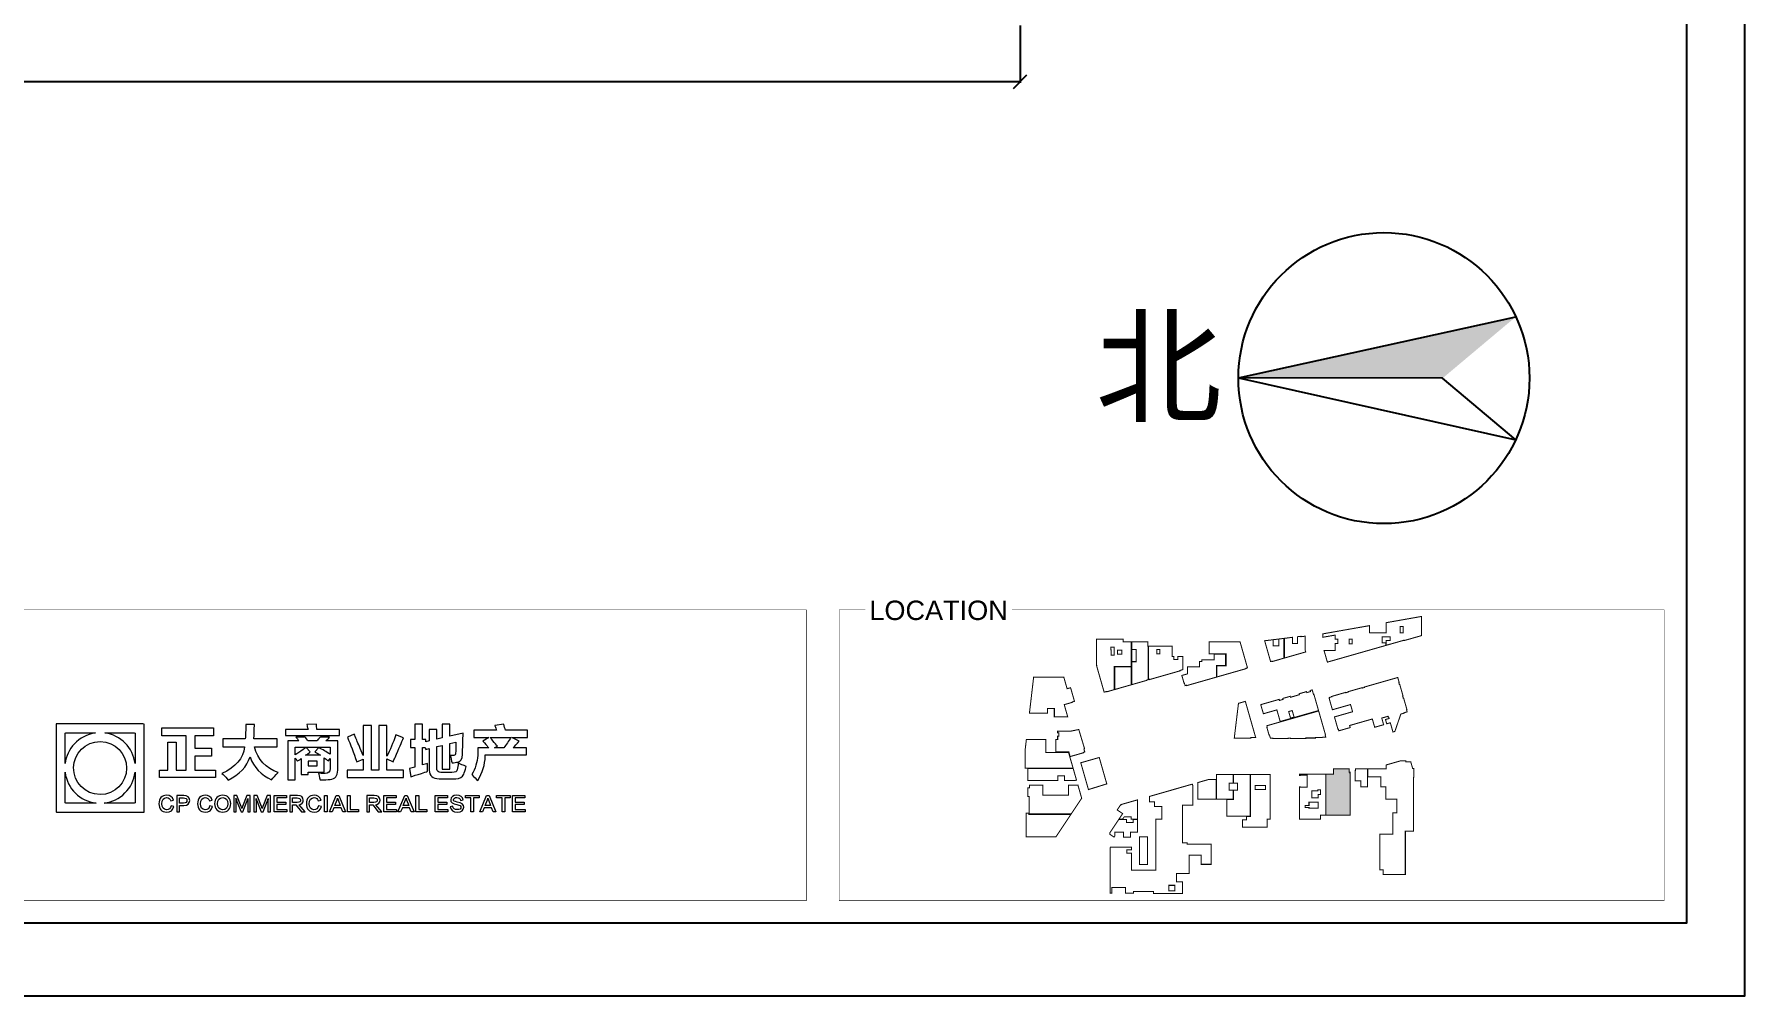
# Model space of a CAD drawing. Header units: inches. Extents: x -17552 to 18736, y -11730 to 13931.
# Drawn here: x 3490 to 18736, y -11730 to -3160 of the extents above; entities that cross this region are included whole.
import ezdxf

# ---------------------------------------------------------------- set-up
doc = ezdxf.new("R2010")
doc.units = ezdxf.units.IN
doc.header["$MEASUREMENT"] = 0
doc.layers.add('DIM', color=3, linetype='Continuous')
doc.layers.add('图层 1', color=7, linetype='Continuous')
doc.styles.add('3F_2017.02$0$H1', font='swisscl.ttf')
doc.styles.get("Standard").update_dxf_attribs({"font": 'arial.ttf'})
doc.dimstyles.new('DIM-200MM', dxfattribs={"dimtxt": 200, "dimasz": 120, "dimexe": 10, "dimexo": 10, "dimgap": 0.7, "dimtad": 1, "dimdec": 0, "dimrnd": 5, "dimzin": 1, "dimdsep": 46, "dimtxsty": 'Standard', "dimblk": 'OBLIQUE', "dimcen": 0.5, "dimdle": 1, "dimclrd": 256, "dimclre": 256, "dimclrt": 7, "dimaunit": 1, "dimadec": 0, "dimazin": 0, "dimtfac": 1, "dimtdec": 0, "dimtix": 1, "dimtmove": 2, "dimatfit": 3, "dimfxl": 0, "dimtolj": 1, "dimtzin": 1, "dimarcsym": 0})

# ---------------------------------------------------------------- blocks, each defined once
blk = doc.blocks.new('3F_2017.02$0$A$C11E260BE')
blk.add_hatch(color=256).paths.add_polyline_path([(5592, 3026), (8455, 1855), (2523, 8881)])
for p, q in [((5592, 3026), (2523, 8881)), ((2523, 8881), (8455, 1855)), ((2523, 8881), (4926, 5))]:
    blk.add_line(p, q)
at = {"ltscale": 0.1}
blk.add_line((4926, 5), (5592, 3026), dxfattribs=at)
blk.add_circle((4709, 4709), 4709)
at = {"style": '3F_2017.02$0$H1'}
blk.add_text('北', height=3000, rotation=297.7471, dxfattribs=at).set_placement((-633, 12448))
blk = doc.blocks.new('_Oblique')
at = {"color": 0, "linetype": 'ByBlock', "lineweight": -2}
blk.add_line((-0.5, -0.5), (0.5, 0.5), dxfattribs=at)
blk = doc.blocks.new('*D195')
at = {"layer": 'DEFPOINTS', "color": 0, "transparency": 16777216}
for p in [(-11222, 2900, 0), (12278, -1270, 0), (-11222, -3583)]:
    blk.add_point(p, dxfattribs=at)
at = {"layer": 'DIM', "lineweight": -2, "transparency": 16777216}
for p, q in [((-11222, -3083), (-11222, -3593)), ((12278, -3083), (12278, -3593)), ((12279, -3583), (-11223, -3583))]:
    blk.add_line(p, q, dxfattribs=at)
at = {"layer": 'DIM', "lineweight": -2, "transparency": 16777216, "xscale": 120, "yscale": 120, "zscale": 120, "rotation": 180}
blk.add_blockref('_Oblique', (-11222, -3583), dxfattribs=at)
at = {"layer": 'DIM', "lineweight": -2, "transparency": 16777216, "xscale": 120, "yscale": 120, "zscale": 120}
blk.add_blockref('_Oblique', (12278, -3583), dxfattribs=at)
at = {"layer": 'DIM', "color": 7, "transparency": 16777216, "insert": (528, -3480), "char_height": 200, "attachment_point": 5}
blk.add_mtext('\\A1;23500', dxfattribs=at)
blk = doc.blocks.new('block 47')
at = {"layer": '图层 1', "lineweight": 0}
for points in [[(122.06, -57.89), (122.06, -56.7), (123.44, -56.7), (123.44, -52.04), (124.83, -52.04), (124.83, -56.7), (126.49, -56.7), (126.49, -51.01), (122.45, -51.01), (122.45, -49.7), (130.99, -49.7), (130.99, -51.01), (127.87, -51.01), (127.87, -53.06), (130.64, -53.06), (130.64, -54.37), (127.87, -54.37), (127.87, -56.7), (131.31, -56.7), (131.31, -57.89), (122.06, -57.89)], [(146.62, -55.95), (148.08, -55.95), (148.08, -55.2), (146.62, -55.2), (146.62, -55.95)]]:
    blk.add_lwpolyline(points, dxfattribs=at)
for points, knots in [([(132.5, -52.83), (132.5, -52.83), (132.5, -51.52), (132.5, -51.52), (132.5, -51.52), (136.22, -51.52), (136.22, -51.52), (136.27, -50.84), (136.3, -50.05), (136.3, -49.15), (136.3, -49.15), (137.72, -49.15), (137.72, -49.15), (137.72, -49.44), (137.71, -49.84), (137.68, -50.34), (137.68, -50.89), (137.67, -51.29), (137.64, -51.52), (137.64, -51.52), (141.51, -51.52), (141.51, -51.52), (141.51, -51.52), (141.51, -52.83), (141.51, -52.83), (141.51, -52.83), (137.72, -52.83), (137.72, -52.83), (138.27, -54.94), (139.59, -56.35), (141.67, -57.06), (141.2, -57.5), (140.83, -57.91), (140.57, -58.28), (138.83, -57.47), (137.64, -56.2), (137.01, -54.49), (136.48, -56.1), (135.28, -57.37), (133.41, -58.32), (133.38, -58.3), (133.33, -58.23), (133.25, -58.12), (132.91, -57.73), (132.61, -57.43), (132.34, -57.22), (134.64, -56.19), (135.89, -54.72), (136.1, -52.83), (136.1, -52.83), (132.5, -52.83), (132.5, -52.83)], [0, 0, 0, 0, 1, 1, 1, 2, 2, 2, 3, 3, 3, 4, 4, 4, 5, 5, 5, 6, 6, 6, 7, 7, 7, 8, 8, 8, 9, 9, 9, 10, 10, 10, 11, 11, 11, 12, 12, 12, 13, 13, 13, 14, 14, 14, 15, 15, 15, 16, 16, 16, 17, 17, 17, 17]), ([(142.86, -50.97), (142.86, -50.97), (142.86, -49.94), (142.86, -49.94), (142.86, -49.94), (146.58, -49.94), (146.58, -49.94), (146.58, -49.91), (146.57, -49.86), (146.54, -49.78), (146.49, -49.62), (146.43, -49.41), (146.38, -49.15), (146.38, -49.15), (147.96, -49.11), (147.96, -49.11), (147.96, -49.37), (147.99, -49.65), (148.04, -49.94), (148.04, -49.94), (151.8, -49.94), (151.8, -49.94), (151.8, -49.94), (151.8, -50.97), (151.8, -50.97), (151.8, -50.97), (142.86, -50.97), (142.86, -50.97)], [0, 0, 0, 0, 1, 1, 1, 2, 2, 2, 3, 3, 3, 4, 4, 4, 5, 5, 5, 6, 6, 6, 7, 7, 7, 8, 8, 8, 9, 9, 9, 9]), ([(155.68, -54.25), (155.68, -54.25), (155.68, -49.31), (155.68, -49.31), (155.68, -49.31), (157.06, -49.31), (157.06, -49.31), (157.06, -49.31), (157.06, -56.7), (157.06, -56.7), (157.06, -56.7), (158.25, -56.7), (158.25, -56.7), (158.25, -56.7), (158.25, -49.31), (158.25, -49.31), (158.25, -49.31), (159.59, -49.31), (159.59, -49.31), (159.59, -49.31), (159.59, -54.37), (159.59, -54.37), (160.12, -53.37), (160.62, -52.19), (161.09, -50.85), (161.09, -50.85), (162.32, -51.36), (162.32, -51.36), (162.06, -52.02), (161.59, -53.09), (160.94, -54.57), (160.8, -54.88), (160.7, -55.12), (160.62, -55.28), (160.62, -55.28), (159.59, -54.8), (159.59, -54.8), (159.59, -54.8), (159.59, -56.7), (159.59, -56.7), (159.59, -56.7), (162.32, -56.7), (162.32, -56.7), (162.32, -56.7), (162.32, -57.89), (162.32, -57.89), (162.32, -57.89), (153.03, -57.89), (153.03, -57.89), (153.03, -57.89), (153.03, -56.7), (153.03, -56.7), (153.03, -56.7), (155.68, -56.7), (155.68, -56.7), (155.68, -56.7), (155.68, -54.84), (155.68, -54.84), (155.68, -54.84), (154.61, -55.28), (154.61, -55.28), (154.11, -53.8), (153.59, -52.46), (153.07, -51.25), (153.07, -51.25), (154.21, -50.73), (154.21, -50.73), (154.29, -50.94), (154.43, -51.27), (154.61, -51.72), (154.87, -52.3), (155.23, -53.14), (155.68, -54.25)], [0, 0, 0, 0, 1, 1, 1, 2, 2, 2, 3, 3, 3, 4, 4, 4, 5, 5, 5, 6, 6, 6, 7, 7, 7, 8, 8, 8, 9, 9, 9, 10, 10, 10, 11, 11, 11, 12, 12, 12, 13, 13, 13, 14, 14, 14, 15, 15, 15, 16, 16, 16, 17, 17, 17, 18, 18, 18, 19, 19, 19, 20, 20, 20, 21, 21, 21, 22, 22, 22, 23, 23, 23, 24, 24, 24, 24]), ([(168.73, -51.36), (168.73, -51.36), (168.73, -49.11), (168.73, -49.11), (168.73, -49.11), (169.99, -49.11), (169.99, -49.11), (169.99, -49.11), (169.99, -51.05), (169.99, -51.05), (169.99, -51.05), (172.17, -50.57), (172.17, -50.57), (172.17, -51.07), (172.15, -51.72), (172.13, -52.51), (172.1, -53.01), (172.09, -53.54), (172.09, -54.09), (172.06, -54.8), (171.81, -55.23), (171.34, -55.36), (171.02, -55.38), (170.69, -55.42), (170.35, -55.48), (170.27, -55.05), (170.16, -54.65), (170.03, -54.25), (170.27, -54.25), (170.47, -54.25), (170.63, -54.25), (170.84, -54.22), (170.94, -54.09), (170.94, -53.85), (170.97, -53.46), (170.98, -52.85), (170.98, -52.04), (170.98, -52.04), (169.99, -52.27), (169.99, -52.27), (169.99, -52.27), (169.99, -56.5), (169.99, -56.5), (169.99, -56.5), (168.73, -56.5), (168.73, -56.5), (168.73, -56.5), (168.73, -52.59), (168.73, -52.59), (168.73, -52.59), (167.86, -52.79), (167.86, -52.79), (167.86, -52.79), (167.86, -56.54), (167.86, -56.54), (167.88, -56.86), (168.1, -57.03), (168.49, -57.06), (168.49, -57.06), (170.31, -57.06), (170.31, -57.06), (170.86, -57.06), (171.17, -56.91), (171.22, -56.62), (171.3, -56.28), (171.35, -55.91), (171.38, -55.52), (171.59, -55.62), (171.86, -55.74), (172.21, -55.87), (172.42, -55.95), (172.58, -56.02), (172.68, -56.07), (172.52, -56.7), (172.39, -57.12), (172.29, -57.33), (172.05, -57.83), (171.61, -58.08), (170.98, -58.08), (170.98, -58.08), (168.21, -58.08), (168.21, -58.08), (167.16, -58.08), (166.62, -57.62), (166.59, -56.7), (166.59, -56.7), (166.59, -53.1), (166.59, -53.1), (166.59, -53.1), (166, -53.26), (166, -53.26), (166, -53.26), (165.92, -52.95), (165.92, -52.95), (165.92, -52.95), (165.49, -52.95), (165.49, -52.95), (165.49, -52.95), (165.49, -55.79), (165.49, -55.79), (165.78, -55.71), (166.05, -55.63), (166.32, -55.55), (166.29, -55.82), (166.29, -56.25), (166.32, -56.86), (166.08, -56.94), (165.74, -57.06), (165.29, -57.22), (164.52, -57.43), (163.94, -57.61), (163.55, -57.77), (163.55, -57.77), (163.31, -56.42), (163.31, -56.42), (163.63, -56.35), (163.93, -56.27), (164.22, -56.19), (164.22, -56.19), (164.22, -52.95), (164.22, -52.95), (164.22, -52.95), (163.51, -52.95), (163.51, -52.95), (163.51, -52.95), (163.51, -51.64), (163.51, -51.64), (163.51, -51.64), (164.22, -51.64), (164.22, -51.64), (164.22, -51.64), (164.22, -49.11), (164.22, -49.11), (164.22, -49.11), (165.49, -49.11), (165.49, -49.11), (165.49, -49.11), (165.49, -51.64), (165.49, -51.64), (165.49, -51.64), (166.04, -51.64), (166.04, -51.64), (166.04, -51.64), (166.04, -52), (166.04, -52), (166.04, -52), (166.59, -51.84), (166.59, -51.84), (166.59, -51.84), (166.59, -49.94), (166.59, -49.94), (166.59, -49.94), (167.86, -49.94), (167.86, -49.94), (167.86, -49.94), (167.86, -51.56), (167.86, -51.56), (167.86, -51.56), (168.73, -51.36), (168.73, -51.36)], [0, 0, 0, 0, 1, 1, 1, 2, 2, 2, 3, 3, 3, 4, 4, 4, 5, 5, 5, 6, 6, 6, 7, 7, 7, 8, 8, 8, 9, 9, 9, 10, 10, 10, 11, 11, 11, 12, 12, 12, 13, 13, 13, 14, 14, 14, 15, 15, 15, 16, 16, 16, 17, 17, 17, 18, 18, 18, 19, 19, 19, 20, 20, 20, 21, 21, 21, 22, 22, 22, 23, 23, 23, 24, 24, 24, 25, 25, 25, 26, 26, 26, 27, 27, 27, 28, 28, 28, 29, 29, 29, 30, 30, 30, 31, 31, 31, 32, 32, 32, 33, 33, 33, 34, 34, 34, 35, 35, 35, 36, 36, 36, 37, 37, 37, 38, 38, 38, 39, 39, 39, 40, 40, 40, 41, 41, 41, 42, 42, 42, 43, 43, 43, 44, 44, 44, 45, 45, 45, 46, 46, 46, 47, 47, 47, 48, 48, 48, 49, 49, 49, 50, 50, 50, 51, 51, 51, 52, 52, 52, 53, 53, 53, 53]), ([(174.58, -54.25), (174.58, -54.25), (174.58, -52.99), (174.58, -52.99), (174.58, -52.99), (176.4, -52.99), (176.4, -52.99), (176.38, -52.96), (176.34, -52.92), (176.28, -52.87), (176.1, -52.63), (175.82, -52.3), (175.45, -51.88), (175.45, -51.88), (176.44, -51.29), (176.44, -51.29), (176.44, -51.29), (173.95, -51.29), (173.95, -51.29), (173.95, -51.29), (173.95, -50.1), (173.95, -50.1), (173.95, -50.1), (177.71, -50.1), (177.71, -50.1), (177.68, -50.02), (177.64, -49.9), (177.59, -49.74), (177.51, -49.53), (177.44, -49.39), (177.39, -49.31), (177.39, -49.31), (178.89, -49.07), (178.89, -49.07), (178.97, -49.47), (179.06, -49.81), (179.17, -50.1), (179.17, -50.1), (182.81, -50.1), (182.81, -50.1), (182.81, -50.1), (182.81, -51.29), (182.81, -51.29), (182.81, -51.29), (180.2, -51.29), (180.2, -51.29), (180.2, -51.29), (181.42, -51.88), (181.42, -51.88), (181.03, -52.35), (180.7, -52.72), (180.43, -52.99), (180.43, -52.99), (182.65, -52.99), (182.65, -52.99), (182.65, -52.99), (182.65, -54.17), (182.65, -54.17), (182.65, -54.17), (175.81, -54.17), (175.81, -54.17), (175.81, -54.17), (175.81, -54.41), (175.81, -54.41), (175.81, -55.75), (175.4, -57.08), (174.58, -58.4), (174.35, -58.14), (174.02, -57.81), (173.6, -57.41), (174.2, -56.41), (174.53, -55.36), (174.58, -54.25)], [0, 0, 0, 0, 1, 1, 1, 2, 2, 2, 3, 3, 3, 4, 4, 4, 5, 5, 5, 6, 6, 6, 7, 7, 7, 8, 8, 8, 9, 9, 9, 10, 10, 10, 11, 11, 11, 12, 12, 12, 13, 13, 13, 14, 14, 14, 15, 15, 15, 16, 16, 16, 17, 17, 17, 18, 18, 18, 19, 19, 19, 20, 20, 20, 21, 21, 21, 22, 22, 22, 23, 23, 23, 24, 24, 24, 24]), ([(143.22, -58.28), (143.22, -58.28), (143.22, -51.84), (143.22, -51.84), (143.22, -51.84), (145.08, -51.84), (145.08, -51.84), (145.02, -51.76), (144.95, -51.65), (144.84, -51.52), (144.71, -51.36), (144.62, -51.26), (144.56, -51.21), (144.56, -51.21), (146.11, -51.21), (146.11, -51.21), (146.16, -51.26), (146.24, -51.36), (146.34, -51.52), (146.45, -51.65), (146.53, -51.76), (146.58, -51.84), (146.58, -51.84), (148.08, -51.84), (148.08, -51.84), (148.13, -51.79), (148.2, -51.69), (148.28, -51.56), (148.38, -51.46), (148.5, -51.34), (148.64, -51.21), (148.64, -51.21), (150.14, -51.21), (150.14, -51.21), (149.95, -51.44), (149.76, -51.65), (149.54, -51.84), (149.54, -51.84), (151.48, -51.84), (151.48, -51.84), (151.48, -51.84), (151.48, -56.7), (151.48, -56.7), (151.48, -57.62), (151.06, -58.12), (150.22, -58.2), (149.87, -58.26), (149.32, -58.28), (148.56, -58.28), (148.48, -57.75), (148.4, -57.39), (148.32, -57.18), (148.53, -57.2), (148.89, -57.22), (149.39, -57.22), (149.94, -57.22), (150.22, -56.95), (150.22, -56.42), (150.22, -56.42), (150.22, -54.76), (150.22, -54.76), (150.22, -54.76), (149.94, -55.12), (149.94, -55.12), (149.7, -54.96), (149.47, -54.8), (149.23, -54.65), (149.23, -54.65), (149.23, -56.98), (149.23, -56.98), (149.23, -56.98), (146.62, -56.98), (146.62, -56.98), (146.62, -56.98), (146.62, -57.37), (146.62, -57.37), (146.62, -57.37), (145.43, -57.37), (145.43, -57.37), (145.43, -57.37), (145.43, -54.76), (145.43, -54.76), (145.38, -54.82), (145.29, -54.88), (145.16, -54.96), (145.02, -55.07), (144.92, -55.15), (144.84, -55.2), (144.81, -55.15), (144.73, -55.03), (144.6, -54.84), (144.73, -55), (144.7, -54.95), (144.48, -54.69), (144.48, -54.69), (144.48, -58.28), (144.48, -58.28), (144.48, -58.28), (143.22, -58.28), (143.22, -58.28)], [0, 0, 0, 0, 1, 1, 1, 2, 2, 2, 3, 3, 3, 4, 4, 4, 5, 5, 5, 6, 6, 6, 7, 7, 7, 8, 8, 8, 9, 9, 9, 10, 10, 10, 11, 11, 11, 12, 12, 12, 13, 13, 13, 14, 14, 14, 15, 15, 15, 16, 16, 16, 17, 17, 17, 18, 18, 18, 19, 19, 19, 20, 20, 20, 21, 21, 21, 22, 22, 22, 23, 23, 23, 24, 24, 24, 25, 25, 25, 26, 26, 26, 27, 27, 27, 28, 28, 28, 29, 29, 29, 30, 30, 30, 31, 31, 31, 32, 32, 32, 33, 33, 33, 33]), ([(146.26, -52.91), (146.26, -52.91), (146.94, -53.66), (146.94, -53.66), (146.7, -53.87), (146.45, -54.05), (146.18, -54.21), (146.18, -54.21), (148.64, -54.21), (148.64, -54.21), (148.48, -54.13), (148.27, -54), (148, -53.82), (147.87, -53.74), (147.78, -53.68), (147.73, -53.66), (147.73, -53.66), (148.36, -52.95), (148.36, -52.95), (148.99, -53.29), (149.61, -53.66), (150.22, -54.05), (150.22, -54.05), (150.22, -52.87), (150.22, -52.87), (150.22, -52.87), (144.48, -52.87), (144.48, -52.87), (144.48, -52.87), (144.48, -54.17), (144.48, -54.17), (144.8, -53.96), (145.24, -53.66), (145.79, -53.26), (146, -53.1), (146.16, -52.99), (146.26, -52.91)], [0, 0, 0, 0, 1, 1, 1, 2, 2, 2, 3, 3, 3, 4, 4, 4, 5, 5, 5, 6, 6, 6, 7, 7, 7, 8, 8, 8, 9, 9, 9, 10, 10, 10, 11, 11, 11, 12, 12, 12, 12]), ([(177.83, -52.71), (177.83, -52.71), (177.35, -52.99), (177.35, -52.99), (177.35, -52.99), (178.89, -52.99), (178.89, -52.99), (179.29, -52.48), (179.68, -51.92), (180.08, -51.29), (180.08, -51.29), (176.64, -51.29), (176.64, -51.29), (176.74, -51.39), (176.9, -51.58), (177.11, -51.84), (177.4, -52.21), (177.64, -52.5), (177.83, -52.71)], [0, 0, 0, 0, 1, 1, 1, 2, 2, 2, 3, 3, 3, 4, 4, 4, 5, 5, 5, 6, 6, 6, 6])]:
    blk.add_open_spline(points, degree=3, knots=knots, dxfattribs=at)
blk = doc.blocks.new('block 48')
at = {"layer": '图层 1', "lineweight": 0}
for points in [[(141.43, -63.17), (143.09, -63.17), (143.09, -63.54), (140.99, -63.54), (140.99, -60.84), (143.02, -60.84), (143.02, -61.25), (141.43, -61.25), (141.43, -61.96), (142.93, -61.96), (142.93, -62.35), (141.43, -62.35), (141.43, -63.17)], [(149.29, -60.86), (149.73, -60.86), (149.73, -63.54), (149.29, -63.54), (149.29, -60.86)], [(152.3, -63.54), (152.05, -62.89), (150.84, -62.89), (150.57, -63.54), (150.1, -63.54), (151.23, -60.84), (151.66, -60.84), (152.78, -63.54), (152.3, -63.54)], [(153.09, -60.86), (153.54, -60.86), (153.54, -63.17), (154.89, -63.17), (154.89, -63.54), (153.09, -63.54), (153.09, -60.86)], [(159.52, -63.17), (161.18, -63.17), (161.18, -63.54), (159.08, -63.54), (159.08, -60.84), (161.12, -60.84), (161.12, -61.25), (159.52, -61.25), (159.52, -61.96), (161.03, -61.96), (161.03, -62.35), (159.52, -62.35), (159.52, -63.17)], [(163.61, -63.54), (163.35, -62.89), (162.15, -62.89), (161.87, -63.54), (161.41, -63.54), (162.54, -60.84), (162.96, -60.84), (164.09, -63.54), (163.61, -63.54)], [(164.4, -60.86), (164.85, -60.86), (164.85, -63.17), (166.2, -63.17), (166.2, -63.54), (164.4, -63.54), (164.4, -60.86)], [(168, -63.17), (169.66, -63.17), (169.66, -63.54), (167.56, -63.54), (167.56, -60.84), (169.59, -60.84), (169.59, -61.25), (168, -61.25), (168, -61.96), (169.5, -61.96), (169.5, -62.35), (168, -62.35), (168, -63.17)], [(174.81, -61.25), (173.91, -61.25), (173.91, -63.54), (173.47, -63.54), (173.47, -61.25), (172.56, -61.25), (172.56, -60.86), (174.81, -60.86), (174.81, -61.25)], [(177.12, -63.54), (176.86, -62.89), (175.65, -62.89), (175.38, -63.54), (174.91, -63.54), (176.04, -60.84), (176.47, -60.84), (177.6, -63.54), (177.12, -63.54)], [(179.95, -61.25), (179.06, -61.25), (179.06, -63.54), (178.62, -63.54), (178.62, -61.25), (177.71, -61.25), (177.71, -60.86), (179.95, -60.86), (179.95, -61.25)], [(180.77, -63.17), (182.43, -63.17), (182.43, -63.54), (180.33, -63.54), (180.33, -60.84), (182.37, -60.84), (182.37, -61.25), (180.77, -61.25), (180.77, -61.96), (182.28, -61.96), (182.28, -62.35), (180.77, -62.35), (180.77, -63.17)]]:
    blk.add_lwpolyline(points, dxfattribs=at)
for points, knots in [([(124.4, -61.6), (124.4, -61.6), (123.93, -61.73), (123.93, -61.73), (123.81, -61.4), (123.58, -61.23), (123.25, -61.21), (122.74, -61.23), (122.47, -61.57), (122.44, -62.21), (122.45, -62.86), (122.71, -63.19), (123.22, -63.21), (123.63, -63.22), (123.88, -63), (123.97, -62.57), (123.97, -62.57), (124.45, -62.69), (124.45, -62.69), (124.3, -63.29), (123.89, -63.59), (123.23, -63.58), (122.41, -63.57), (121.99, -63.11), (121.97, -62.21), (121.99, -61.3), (122.42, -60.83), (123.27, -60.81), (123.81, -60.81), (124.19, -61.08), (124.4, -61.6)], [0, 0, 0, 0, 1, 1, 1, 2, 2, 2, 3, 3, 3, 4, 4, 4, 5, 5, 5, 6, 6, 6, 7, 7, 7, 8, 8, 8, 9, 9, 9, 10, 10, 10, 10]), ([(126.08, -62.51), (126.08, -62.51), (125.35, -62.51), (125.35, -62.51), (125.35, -62.51), (125.35, -63.54), (125.35, -63.54), (125.35, -63.54), (124.9, -63.54), (124.9, -63.54), (124.9, -63.54), (124.9, -60.84), (124.9, -60.84), (124.9, -60.84), (126.1, -60.84), (126.1, -60.84), (126.69, -60.87), (127.01, -61.14), (127.05, -61.66), (127.04, -62.22), (126.72, -62.5), (126.08, -62.51)], [0, 0, 0, 0, 1, 1, 1, 2, 2, 2, 3, 3, 3, 4, 4, 4, 5, 5, 5, 6, 6, 6, 7, 7, 7, 7]), ([(126.04, -61.25), (126.04, -61.25), (125.35, -61.25), (125.35, -61.25), (125.35, -61.25), (125.35, -62.12), (125.35, -62.12), (125.35, -62.12), (126.04, -62.12), (126.04, -62.12), (126.41, -62.12), (126.6, -61.97), (126.6, -61.66), (126.58, -61.39), (126.39, -61.26), (126.04, -61.25)], [0, 0, 0, 0, 1, 1, 1, 2, 2, 2, 3, 3, 3, 4, 4, 4, 5, 5, 5, 5]), ([(130.77, -61.6), (130.77, -61.6), (130.3, -61.73), (130.3, -61.73), (130.18, -61.4), (129.95, -61.23), (129.62, -61.21), (129.11, -61.23), (128.84, -61.57), (128.81, -62.21), (128.82, -62.86), (129.08, -63.19), (129.59, -63.21), (130, -63.22), (130.25, -63), (130.34, -62.57), (130.34, -62.57), (130.82, -62.69), (130.82, -62.69), (130.67, -63.29), (130.26, -63.59), (129.6, -63.58), (128.78, -63.57), (128.36, -63.11), (128.34, -62.21), (128.36, -61.3), (128.79, -60.83), (129.64, -60.81), (130.18, -60.81), (130.55, -61.08), (130.77, -61.6)], [0, 0, 0, 0, 1, 1, 1, 2, 2, 2, 3, 3, 3, 4, 4, 4, 5, 5, 5, 6, 6, 6, 7, 7, 7, 8, 8, 8, 9, 9, 9, 10, 10, 10, 10]), ([(132.51, -60.81), (133.34, -60.86), (133.78, -61.32), (133.84, -62.19), (133.81, -63.09), (133.36, -63.56), (132.49, -63.58), (131.64, -63.54), (131.2, -63.08), (131.16, -62.21), (131.21, -61.32), (131.66, -60.85), (132.51, -60.81)], [0, 0, 0, 0, 1, 1, 1, 2, 2, 2, 3, 3, 3, 4, 4, 4, 4]), ([(132.47, -63.22), (133.05, -63.19), (133.35, -62.86), (133.37, -62.21), (133.33, -61.58), (133.04, -61.25), (132.5, -61.19), (131.95, -61.24), (131.65, -61.58), (131.62, -62.21), (131.64, -62.84), (131.93, -63.18), (132.47, -63.22)], [0, 0, 0, 0, 1, 1, 1, 2, 2, 2, 3, 3, 3, 4, 4, 4, 4]), ([(136.5, -60.86), (136.5, -60.86), (137.03, -60.86), (137.03, -60.86), (137.03, -60.86), (137.03, -63.54), (137.03, -63.54), (137.03, -63.54), (136.62, -63.54), (136.62, -63.54), (136.62, -63.54), (136.62, -61.95), (136.62, -61.95), (136.62, -61.82), (136.63, -61.62), (136.66, -61.36), (136.66, -61.36), (136.64, -61.36), (136.64, -61.36), (136.61, -61.52), (136.56, -61.67), (136.49, -61.83), (136.49, -61.83), (135.83, -63.54), (135.83, -63.54), (135.83, -63.54), (135.52, -63.54), (135.52, -63.54), (135.52, -63.54), (134.84, -61.83), (134.84, -61.83), (134.78, -61.66), (134.73, -61.5), (134.7, -61.36), (134.7, -61.36), (134.68, -61.36), (134.68, -61.36), (134.7, -61.56), (134.71, -61.76), (134.71, -61.95), (134.71, -61.95), (134.71, -63.54), (134.71, -63.54), (134.71, -63.54), (134.31, -63.54), (134.31, -63.54), (134.31, -63.54), (134.31, -60.86), (134.31, -60.86), (134.31, -60.86), (134.84, -60.86), (134.84, -60.86), (134.84, -60.86), (135.57, -62.67), (135.57, -62.67), (135.58, -62.72), (135.6, -62.79), (135.65, -62.89), (135.65, -62.94), (135.66, -62.97), (135.67, -62.99), (135.71, -62.86), (135.75, -62.76), (135.79, -62.67), (135.79, -62.67), (136.5, -60.86), (136.5, -60.86)], [0, 0, 0, 0, 1, 1, 1, 2, 2, 2, 3, 3, 3, 4, 4, 4, 5, 5, 5, 6, 6, 6, 7, 7, 7, 8, 8, 8, 9, 9, 9, 10, 10, 10, 11, 11, 11, 12, 12, 12, 13, 13, 13, 14, 14, 14, 15, 15, 15, 16, 16, 16, 17, 17, 17, 18, 18, 18, 19, 19, 19, 20, 20, 20, 21, 21, 21, 22, 22, 22, 22]), ([(139.84, -60.86), (139.84, -60.86), (140.37, -60.86), (140.37, -60.86), (140.37, -60.86), (140.37, -63.54), (140.37, -63.54), (140.37, -63.54), (139.96, -63.54), (139.96, -63.54), (139.96, -63.54), (139.96, -61.95), (139.96, -61.95), (139.96, -61.82), (139.97, -61.62), (140, -61.36), (140, -61.36), (139.98, -61.36), (139.98, -61.36), (139.95, -61.52), (139.9, -61.67), (139.83, -61.83), (139.83, -61.83), (139.17, -63.54), (139.17, -63.54), (139.17, -63.54), (138.85, -63.54), (138.85, -63.54), (138.85, -63.54), (138.18, -61.83), (138.18, -61.83), (138.12, -61.66), (138.07, -61.5), (138.04, -61.36), (138.04, -61.36), (138.02, -61.36), (138.02, -61.36), (138.04, -61.56), (138.05, -61.76), (138.05, -61.95), (138.05, -61.95), (138.05, -63.54), (138.05, -63.54), (138.05, -63.54), (137.65, -63.54), (137.65, -63.54), (137.65, -63.54), (137.65, -60.86), (137.65, -60.86), (137.65, -60.86), (138.18, -60.86), (138.18, -60.86), (138.18, -60.86), (138.91, -62.67), (138.91, -62.67), (138.92, -62.72), (138.94, -62.79), (138.98, -62.89), (138.99, -62.94), (139, -62.97), (139.01, -62.99), (139.05, -62.86), (139.09, -62.76), (139.13, -62.67), (139.13, -62.67), (139.84, -60.86), (139.84, -60.86)], [0, 0, 0, 0, 1, 1, 1, 2, 2, 2, 3, 3, 3, 4, 4, 4, 5, 5, 5, 6, 6, 6, 7, 7, 7, 8, 8, 8, 9, 9, 9, 10, 10, 10, 11, 11, 11, 12, 12, 12, 13, 13, 13, 14, 14, 14, 15, 15, 15, 16, 16, 16, 17, 17, 17, 18, 18, 18, 19, 19, 19, 20, 20, 20, 21, 21, 21, 22, 22, 22, 22]), ([(146.09, -63.54), (146.09, -63.54), (145.49, -63.54), (145.49, -63.54), (145.49, -63.54), (144.58, -62.4), (144.58, -62.4), (144.58, -62.4), (144.04, -62.4), (144.04, -62.4), (144.04, -62.4), (144.04, -63.54), (144.04, -63.54), (144.04, -63.54), (143.6, -63.54), (143.6, -63.54), (143.6, -63.54), (143.6, -60.84), (143.6, -60.84), (143.6, -60.84), (144.86, -60.84), (144.86, -60.84), (145.46, -60.86), (145.78, -61.12), (145.8, -61.61), (145.8, -62.05), (145.57, -62.31), (145.09, -62.38), (145.09, -62.38), (146.09, -63.54), (146.09, -63.54)], [0, 0, 0, 0, 1, 1, 1, 2, 2, 2, 3, 3, 3, 4, 4, 4, 5, 5, 5, 6, 6, 6, 7, 7, 7, 8, 8, 8, 9, 9, 9, 10, 10, 10, 10]), ([(144.04, -61.25), (144.04, -61.25), (144.04, -62), (144.04, -62), (144.04, -62), (144.78, -62), (144.78, -62), (145.17, -62), (145.36, -61.87), (145.35, -61.6), (145.34, -61.37), (145.15, -61.26), (144.78, -61.25), (144.78, -61.25), (144.04, -61.25), (144.04, -61.25)], [0, 0, 0, 0, 1, 1, 1, 2, 2, 2, 3, 3, 3, 4, 4, 4, 5, 5, 5, 5]), ([(148.74, -61.6), (148.74, -61.6), (148.27, -61.73), (148.27, -61.73), (148.15, -61.4), (147.92, -61.23), (147.59, -61.21), (147.08, -61.23), (146.81, -61.57), (146.78, -62.21), (146.79, -62.86), (147.05, -63.19), (147.56, -63.21), (147.97, -63.22), (148.22, -63), (148.31, -62.57), (148.31, -62.57), (148.79, -62.69), (148.79, -62.69), (148.64, -63.29), (148.23, -63.59), (147.57, -63.58), (146.75, -63.57), (146.33, -63.11), (146.31, -62.21), (146.33, -61.3), (146.76, -60.83), (147.61, -60.81), (148.15, -60.81), (148.53, -61.08), (148.74, -61.6)], [0, 0, 0, 0, 1, 1, 1, 2, 2, 2, 3, 3, 3, 4, 4, 4, 5, 5, 5, 6, 6, 6, 7, 7, 7, 8, 8, 8, 9, 9, 9, 10, 10, 10, 10]), ([(150.99, -62.51), (150.99, -62.51), (151.89, -62.51), (151.89, -62.51), (151.89, -62.51), (151.53, -61.56), (151.53, -61.56), (151.48, -61.45), (151.46, -61.36), (151.46, -61.3), (151.46, -61.3), (151.45, -61.3), (151.45, -61.3), (151.44, -61.38), (151.41, -61.46), (151.37, -61.56), (151.37, -61.56), (150.99, -62.51), (150.99, -62.51)], [0, 0, 0, 0, 1, 1, 1, 2, 2, 2, 3, 3, 3, 4, 4, 4, 5, 5, 5, 6, 6, 6, 6]), ([(158.75, -63.54), (158.75, -63.54), (158.16, -63.54), (158.16, -63.54), (158.16, -63.54), (157.25, -62.4), (157.25, -62.4), (157.25, -62.4), (156.7, -62.4), (156.7, -62.4), (156.7, -62.4), (156.7, -63.54), (156.7, -63.54), (156.7, -63.54), (156.26, -63.54), (156.26, -63.54), (156.26, -63.54), (156.26, -60.84), (156.26, -60.84), (156.26, -60.84), (157.52, -60.84), (157.52, -60.84), (158.13, -60.86), (158.44, -61.12), (158.47, -61.61), (158.47, -62.05), (158.23, -62.31), (157.75, -62.38), (157.75, -62.38), (158.75, -63.54), (158.75, -63.54)], [0, 0, 0, 0, 1, 1, 1, 2, 2, 2, 3, 3, 3, 4, 4, 4, 5, 5, 5, 6, 6, 6, 7, 7, 7, 8, 8, 8, 9, 9, 9, 10, 10, 10, 10]), ([(156.7, -61.25), (156.7, -61.25), (156.7, -62), (156.7, -62), (156.7, -62), (157.44, -62), (157.44, -62), (157.83, -62), (158.02, -61.87), (158.01, -61.6), (158, -61.37), (157.81, -61.26), (157.44, -61.25), (157.44, -61.25), (156.7, -61.25), (156.7, -61.25)], [0, 0, 0, 0, 1, 1, 1, 2, 2, 2, 3, 3, 3, 4, 4, 4, 5, 5, 5, 5]), ([(162.3, -62.51), (162.3, -62.51), (163.2, -62.51), (163.2, -62.51), (163.2, -62.51), (162.83, -61.56), (162.83, -61.56), (162.79, -61.45), (162.77, -61.36), (162.77, -61.3), (162.77, -61.3), (162.76, -61.3), (162.76, -61.3), (162.75, -61.38), (162.72, -61.46), (162.68, -61.56), (162.68, -61.56), (162.3, -62.51), (162.3, -62.51)], [0, 0, 0, 0, 1, 1, 1, 2, 2, 2, 3, 3, 3, 4, 4, 4, 5, 5, 5, 6, 6, 6, 6]), ([(172.21, -61.55), (172.21, -61.55), (171.75, -61.67), (171.75, -61.67), (171.67, -61.35), (171.48, -61.19), (171.16, -61.19), (170.79, -61.19), (170.61, -61.32), (170.6, -61.56), (170.56, -61.73), (170.77, -61.86), (171.21, -61.93), (171.94, -62.07), (172.3, -62.36), (172.28, -62.8), (172.26, -63.31), (171.91, -63.57), (171.23, -63.58), (170.56, -63.61), (170.16, -63.33), (170.04, -62.75), (170.04, -62.75), (170.48, -62.62), (170.48, -62.62), (170.52, -63.02), (170.77, -63.21), (171.22, -63.19), (171.62, -63.19), (171.82, -63.06), (171.82, -62.79), (171.85, -62.59), (171.63, -62.45), (171.14, -62.35), (170.44, -62.21), (170.1, -61.95), (170.13, -61.56), (170.16, -61.07), (170.49, -60.82), (171.14, -60.81), (171.73, -60.81), (172.09, -61.06), (172.21, -61.55)], [0, 0, 0, 0, 1, 1, 1, 2, 2, 2, 3, 3, 3, 4, 4, 4, 5, 5, 5, 6, 6, 6, 7, 7, 7, 8, 8, 8, 9, 9, 9, 10, 10, 10, 11, 11, 11, 12, 12, 12, 13, 13, 13, 14, 14, 14, 14]), ([(175.81, -62.51), (175.81, -62.51), (176.7, -62.51), (176.7, -62.51), (176.7, -62.51), (176.34, -61.56), (176.34, -61.56), (176.3, -61.45), (176.28, -61.36), (176.28, -61.3), (176.28, -61.3), (176.26, -61.3), (176.26, -61.3), (176.25, -61.38), (176.23, -61.46), (176.18, -61.56), (176.18, -61.56), (175.81, -62.51), (175.81, -62.51)], [0, 0, 0, 0, 1, 1, 1, 2, 2, 2, 3, 3, 3, 4, 4, 4, 5, 5, 5, 6, 6, 6, 6])]:
    blk.add_open_spline(points, degree=3, knots=knots, dxfattribs=at)
blk = doc.blocks.new('block 46')
at = {"layer": '图层 1', "lineweight": 0}
for points, knots in [([(105, -49.05), (109.78, -49.05), (114.56, -49.05), (119.34, -49.05), (119.54, -49.05), (119.54, -49.05), (119.54, -49.24), (119.54, -51.05), (119.55, -52.86), (119.53, -54.66), (119.51, -57.37), (119.53, -60.08), (119.52, -62.79), (119.52, -63.01), (119.53, -63.23), (119.54, -63.45), (119.54, -63.5), (119.54, -63.54), (119.52, -63.59), (114.71, -63.59), (109.9, -63.59), (105.09, -63.59), (105.02, -63.59), (105, -63.57), (105, -63.5), (105, -58.68), (105, -53.87), (105, -49.05)], [0, 0, 0, 0, 1, 1, 1, 2, 2, 2, 3, 3, 3, 4, 4, 4, 5, 5, 5, 6, 6, 6, 7, 7, 7, 8, 8, 8, 9, 9, 9, 9]), ([(111.48, -50.54), (111.45, -50.54), (111.42, -50.54), (111.4, -50.54), (109.81, -50.54), (108.21, -50.54), (106.62, -50.54), (106.48, -50.54), (106.48, -50.54), (106.48, -50.69), (106.48, -52.3), (106.48, -53.92), (106.48, -55.53), (106.48, -55.54), (106.48, -55.56), (106.48, -55.57), (106.48, -55.58), (106.47, -55.6), (106.49, -55.6), (106.78, -53.21), (108.66, -50.95), (111.48, -50.54)], [0, 0, 0, 0, 1, 1, 1, 2, 2, 2, 3, 3, 3, 4, 4, 4, 5, 5, 5, 6, 6, 6, 7, 7, 7, 7]), ([(113.06, -50.54), (115.65, -50.92), (117.7, -52.98), (118.04, -55.59), (118.04, -55.56), (118.04, -55.52), (118.04, -55.49), (118.04, -53.89), (118.04, -52.3), (118.04, -50.7), (118.04, -50.54), (118.04, -50.54), (117.89, -50.54), (116.31, -50.54), (114.73, -50.54), (113.15, -50.54), (113.12, -50.54), (113.09, -50.54), (113.06, -50.54)], [0, 0, 0, 0, 1, 1, 1, 2, 2, 2, 3, 3, 3, 4, 4, 4, 5, 5, 5, 6, 6, 6, 6]), ([(116.63, -56.33), (116.65, -53.99), (114.76, -51.96), (112.29, -51.95), (109.8, -51.93), (107.92, -53.93), (107.89, -56.26), (107.86, -58.67), (109.79, -60.69), (112.26, -60.7), (114.71, -60.7), (116.65, -58.7), (116.63, -56.33)], [0, 0, 0, 0, 1, 1, 1, 2, 2, 2, 3, 3, 3, 4, 4, 4, 4]), ([(111.59, -62.11), (108.97, -61.79), (106.83, -59.75), (106.48, -57.03), (106.48, -57.06), (106.48, -57.09), (106.48, -57.12), (106.48, -58.73), (106.48, -60.34), (106.48, -61.95), (106.48, -62.1), (106.48, -62.1), (106.63, -62.1), (107.74, -62.1), (108.86, -62.1), (109.98, -62.1), (110.07, -62.1), (110.16, -62.09), (110.25, -62.1), (110.7, -62.13), (111.15, -62.1), (111.59, -62.11)], [0, 0, 0, 0, 1, 1, 1, 2, 2, 2, 3, 3, 3, 4, 4, 4, 5, 5, 5, 6, 6, 6, 7, 7, 7, 7]), ([(118.04, -57.03), (117.86, -58.36), (117.31, -59.5), (116.36, -60.44), (115.41, -61.38), (114.27, -61.93), (112.94, -62.11), (112.98, -62.11), (113.01, -62.11), (113.04, -62.11), (114.66, -62.11), (116.27, -62.11), (117.89, -62.11), (118.04, -62.11), (118.04, -62.11), (118.04, -61.95), (118.04, -60.34), (118.04, -58.74), (118.04, -57.13), (118.04, -57.1), (118.04, -57.06), (118.04, -57.03)], [0, 0, 0, 0, 1, 1, 1, 2, 2, 2, 3, 3, 3, 4, 4, 4, 5, 5, 5, 6, 6, 6, 7, 7, 7, 7])]:
    blk.add_open_spline(points, degree=3, knots=knots, dxfattribs=at)
at = {"layer": '图层 1'}
for name in ['block 47', 'block 48']:
    blk.add_blockref(name, (0, 0), dxfattribs=at)

msp = doc.modelspace()

# ---------------------------------------------------------------- hatches: boundary and pattern name
at = {"ltscale": 300}
h = msp.add_hatch(color=256, dxfattribs=at)
h.dxf.hatch_style = 1
h.paths.add_polyline_path([(15217.1, -9737.3), (15209.9, -9737.3), (15209.9, -9706.8), (15069.5, -9706.7), (15069.5, -9753.5), (15001.5, -9753.5), (15001.5, -10118.9), (15074.9, -10118.9), (15088.3, -10118.9), (15105, -10118.9), (15118.1, -10118.9), (15218.9, -10118.9)])

# ---------------------------------------------------------------- linework, layer by layer
msp.add_lwpolyline([(-17033.8, 13283), (18217.4, 13283), (18217.4, -11081.8), (-17033.8, -11081.8)], close=True)
for points in [[(17007.8, -11729.8), (18735.8, -11729.8), (18735.8, 12203)], [(-17552.2, -10001.8), (-17552.2, -11729.8), (17007.8, -11729.8)]]:
    msp.add_lwpolyline(points)
at = {"const_width": 4.32}
for points in [[(-2445.4, -8290.3), (10372.1, -8290.3), (10372.1, -10881.8), (-3665, -10881.8), (-3665, -8290.3), (-3431.9, -8290.3)], [(12203.4, -8290.3), (18017.4, -8290.3), (18017.4, -10881.8), (10664.3, -10881.8), (10664.3, -8290.3), (10897.4, -8290.3)]]:
    msp.add_lwpolyline(points, dxfattribs=at)
at = {"ltscale": 300, "const_width": 9}
for points in [[(14974.1, -8534.5), (14974.2, -8504.1), (15389.9, -8430.9), (15392.3, -8493.5), (15539.3, -8493.5), (15539.3, -8404.5), (15853.4, -8349), (15853.4, -8520), (15700.8, -8563.7), (15699.8, -8560.2), (15682.5, -8565.2), (15539.3, -8606.1), (15539.3, -8562.8), (15574.9, -8562.8), (15574.9, -8531.3), (15505.1, -8531.3), (15505.1, -8583.5), (15535.7, -8583.5), (15535.7, -8607.2), (15015.3, -8756.1), (14985.4, -8651.5), (15085.7, -8651.5), (15085.7, -8628.5), (15085.7, -8590.7), (15095, -8590.7), (15109.1, -8590.7), (15109.1, -8575), (15109.1, -8568.9), (15109.1, -8551.9), (15085.7, -8551.9), (15085.7, -8514.8), (14974.1, -8534.5)], [(14632.1, -8544), (14632.1, -8719.7), (14822.4, -8665.2), (14816.6, -8645), (14816.6, -8524.9), (14780.7, -8529.4), (14780.2, -8525.8), (14748.2, -8529.7), (14748.2, -8590.7), (14704.1, -8590.7), (14704.1, -8534.9)], [(15663.5, -8437.7), (15690.5, -8437.7), (15690.5, -8495.3), (15663.5, -8495.3)], [(12957.2, -8552), (13196.6, -8552), (13196.6, -8575.4), (13267.7, -8575.4), (13267.7, -8789.2), (13267.7, -8794.1), (13267.7, -8794.1), (13115.6, -8794.1), (13116.5, -8997.5), (13116.4, -9001.2), (13050.1, -9020.2), (13049.6, -9018.5), (13047.9, -9019.1), (13047.4, -9017.3), (13025.7, -9023.5), (12960.8, -8796.8), (12960.8, -8786.9), (12958.1, -8786.9), (12958.1, -8785.1), (12957.2, -8785.1)], [(13116.1, -8621.3), (13116.1, -8693.3), (13116.1, -8695.1), (13087.7, -8695.1), (13087.7, -8646.5), (13085.9, -8646.5), (13085.9, -8621.3)], [(13143.5, -8650.1), (13184.9, -8650.1), (13184.9, -8686.1), (13143.5, -8686.1)], [(13271.3, -8789.2), (13271.3, -8575.4), (13414.9, -8575.4), (13414.9, -8615), (13418.9, -8615), (13419, -8910.9), (13408.6, -8913.9), (13409.6, -8917.3), (13274, -8956.2), (13271.3, -8946.9), (13271.3, -8812.5), (13271.3, -8802.7), (13271.3, -8797.7)], [(13271.3, -8644.7), (13310.9, -8644.7), (13310.9, -8751.8), (13271.3, -8751.8)], [(13494.5, -8644.7), (13523.3, -8644.7), (13523.3, -8681.6), (13494.5, -8681.6)], [(15209.9, -8551.1), (15236.9, -8551.1), (15236.9, -8592.5), (15209.9, -8592.5)], [(13120.1, -8802.7), (13120.1, -8797.7), (13263.7, -8797.7), (13267.7, -8797.7), (13267.7, -8947.1), (13270.5, -8957.1), (13120.1, -9000.2)], [(12392, -8936.3), (12397.5, -8888.6), (12508.1, -8888.6), (12665.8, -8888.6), (12695.6, -8993), (12726.8, -8984), (12761.5, -9105.2), (12742.4, -9110.7), (12743.4, -9114.1), (12670.2, -9135), (12700.9, -9242.3), (12581.9, -9242.3), (12581.9, -9168.5), (12520.7, -9168.5), (12520.7, -9209.9), (12360.1, -9209.9), (12392, -8936.3)], [(15032.7, -9071.2), (15034.4, -9077.3), (15031, -9078.3), (15060.2, -9180.4), (15222, -9134.1), (15240.3, -9198.1), (15078.5, -9244.4), (15110.2, -9355.2), (15113.7, -9354.2), (15117.7, -9368), (15218.9, -9339), (15213.7, -9320.9), (15416.2, -9262.9), (15437.2, -9336.4), (15516.8, -9313.7), (15500, -9254.8), (15554.5, -9239.2), (15556.5, -9246.1), (15561.7, -9244.7), (15565.6, -9258.5), (15533.6, -9267.7), (15544.5, -9305.7), (15576.5, -9296.6), (15600, -9378.8), (15616.8, -9374), (15670.2, -9219.2), (15698.4, -9211.1), (15697.4, -9207.7), (15726.5, -9199.3), (15721.1, -9180.3), (15724.6, -9179.3), (15694.8, -9075.5), (15691.4, -9076.5), (15686.4, -9059.2), (15689.9, -9058.2), (15660.2, -8954.3), (15656.7, -8955.3), (15651.7, -8938), (15655.2, -8937), (15642.6, -8892.9), (15344.1, -8978.4), (15345.1, -8981.8), (15324.3, -8987.8), (15323.3, -8984.3), (15198.7, -9020), (15199.7, -9023.4), (15178.9, -9029.4), (15177.9, -9025.9), (15053.3, -9061.6), (15054.3, -9065)], [(14223.1, -9123.3), (14284.3, -9105.7), (14376.8, -9428.8), (14333.9, -9428.8), (14333.9, -9432.4), (14185.7, -9432.4)], [(14421.8, -9134.7), (14585.3, -9087.9), (14588, -9097.4), (14620.7, -9088.1), (14618.3, -9079.4), (14684.4, -9060.5), (14686.8, -9069.1), (14766.1, -9046.4), (14763.6, -9037.8), (14829.7, -9018.9), (14832.2, -9027.5), (14864.9, -9018.2), (14862.2, -9008.6), (14880.4, -9003.4), (14891.8, -9043.2), (14895.2, -9042.2), (14936.8, -9187.6), (14800.8, -9226.6), (14754.8, -9239.7), (14697.7, -9256.1), (14677.9, -9261.7), (14595.1, -9285.4), (14565.3, -9181.6), (14445.1, -9216)], [(14496.1, -9407.4), (14476.3, -9338.2), (14479.7, -9337.2), (14475.8, -9323.3), (14592.6, -9289.9), (14606, -9286.1), (14614.8, -9283.5), (14628.8, -9279.5), (14682, -9264.3), (14689.5, -9262.2), (14720.6, -9253.2), (14752.4, -9244.1), (14937.8, -9191.1), (14999.2, -9405.6), (14995.8, -9406.6), (15001.1, -9425.1), (14909, -9428.7), (14909, -9432.2), (14823.2, -9432.2), (14823.2, -9435.9), (14687.5, -9435.9), (14687.5, -9432.3), (14665.9, -9432.3), (14665.9, -9435.9), (14530.2, -9435.9), (14530.2, -9432.3), (14507, -9432.3), (14499.6, -9406.4)], [(14670.7, -9196.4), (14701.8, -9187.5), (14718.7, -9246.3), (14687.5, -9255.2)], [(12332.6, -9445.7), (12505.4, -9445.7), (12505.4, -9560), (12708.5, -9560), (12749, -9701.3), (12321.8, -9701.3), (12321.8, -9538.4)], [(12596.3, -9445.7), (12611.6, -9445.7), (12611.6, -9416), (12621.5, -9416), (12621.5, -9385.4), (12611.6, -9385.4), (12611.6, -9370.1), (12733.1, -9370.1), (12745.1, -9367.7), (12799.7, -9356.6), (12851.4, -9527.6), (12845.4, -9529.4), (12853.2, -9556.6), (12839.7, -9560.5), (12840.7, -9563.9), (12723, -9597.6), (12711.2, -9556.4), (12596.3, -9556.4)], [(12817.5, -9653), (12982.1, -9605.9), (13049.4, -9841.2), (12885.8, -9891.8)], [(14027.3, -9976.7), (14027.3, -9758), (14174.9, -9758), (14174.9, -9833.6), (14139.8, -9833.6), (14139.8, -9895.7), (14174.9, -9895.7), (14174.9, -9976.7)], [(15267.5, -9706.7), (15267.5, -9722.9), (15263, -9722.9), (15263, -9814.7), (15314.3, -9814.7), (15314.3, -9867.8), (15371.9, -9867.8), (15371.9, -9706.7)], [(12344.3, -9876.8), (12360.5, -9876.8), (12360.5, -9863.2), (12360.5, -9852.5), (12480.2, -9852.5), (12480.2, -9940.7), (12707.9, -9940.7), (12707.9, -9852.5), (12771.5, -9852.5), (12787.4, -9852.5), (12791.9, -9851.3), (12825.7, -9969.4), (12732.6, -10109.1), (12358.7, -10109.1), (12358.7, -9954.2), (12344.3, -9954.2)], [(14023.7, -9801.8), (14023.7, -9976.7), (13860.8, -9976.7), (13860.8, -9829.6), (13958.2, -9801.7), (13958.2, -9801.7)], [(14876.9, -9902.9), (14930.9, -9902.9), (14930.9, -9894), (14954.3, -9894), (14954.3, -9937.1), (14934.5, -9937.1), (14934.5, -9965.9), (14876.9, -9965.9)], [(13174.7, -10025.9), (13175.7, -10029.4), (13170.2, -10030.9), (13142, -10073.1), (13190.7, -10105.6), (13157.8, -10154.9), (13161.5, -10154.9), (13191.3, -10154.9), (13204.1, -10135.9), (13267.7, -10135.9), (13267.7, -10154.9), (13323.5, -10154.9), (13323.5, -9983.3), (13174.7, -10025.9), (13175.7, -10029.4)], [(14934.5, -10057.7), (14934.5, -10003.7), (14851.7, -10003.7), (14851.7, -10032.5), (14817.5, -10032.5), (14817.5, -10050.5), (14851.7, -10050.5), (14851.7, -10057.7)], [(13323.5, -10158.5), (13323.5, -10270.1), (13260.5, -10270.1), (13260.5, -10315.1), (13197.5, -10315.1), (13197.5, -10270.1), (13121.9, -10270.1), (13121.9, -10302.5), (13113.4, -10315.3), (13076.9, -10290.9), (13076.9, -10276.3), (13155.4, -10158.5), (13226.3, -10158.5), (13226.3, -10185.5), (13285.7, -10185.5), (13285.7, -10158.5)], [(13341.5, -10313.3), (13413.5, -10313.3), (13413.5, -10558.3), (13341.5, -10558.3)], [(13602.5, -10745.3), (13654.7, -10745.3), (13654.7, -10793.9), (13602.5, -10793.9)]]:
    msp.add_lwpolyline(points, close=True, dxfattribs=at)
for points, elevation in [([(13631.3, -8615), (13631.3, -8705.9), (13644.6, -8705.9), (13645.7, -8705.9), (13645.7, -8731.1), (13683.5, -8731.1), (13683.5, -8705.9), (13726.3, -8705.9), (13726.3, -8823), (13702.5, -8829.8), (13703.5, -8833.3), (13425.2, -8912.9), (13424.2, -8909.4), (13422.5, -8897.8), (13422.5, -8615)], 0.6), ([(14456.3, -8565.6), (14628.5, -8544.4), (14628.5, -8720.7), (14524.8, -8750.4), (14523.8, -8746.9), (14509.4, -8751.1), (14456.3, -8565.6)], 0), ([(12750, -9704.9), (12779.4, -9807.6), (12766.9, -9811.1), (12671.9, -9811.1), (12671.9, -9768.8), (12614.3, -9768.8), (12614.3, -9811.1), (12347, -9811.1), (12347, -9718.6), (12347, -9705), (12355.7, -9704.9)], 0), ([(14178.5, -9758), (14326.1, -9758), (14326.1, -10127.9), (14119.1, -10127.9), (14119.1, -9980.3), (14178.5, -9980.3), (14178.5, -9895.7), (14213.6, -9895.7), (14213.6, -9833.6), (14178.5, -9833.6)], 0), ([(14329.7, -9758), (14505.2, -9758), (14505.2, -9893.9), (14504.3, -9893.9), (14504.3, -10154.9), (14480, -10154.9), (14480, -10227.8), (14259.5, -10227.8), (14259.5, -10162.1), (14295.5, -10162.1), (14295.5, -10131.5), (14329.7, -10131.5), (14329.7, -9997.8), (14329.7, -9958.7), (14329.7, -9905.5), (14329.7, -9830.6)], 0), ([(14767.1, -9753.5), (14991.1, -9753.5), (15001.5, -9753.5), (15001.5, -9753.5), (15001.5, -10118.9), (14954.3, -10118.9), (14954.3, -10154.9), (14767.1, -10154.9), (14767.1, -9868.7), (14772.5, -9868.7), (14772.5, -9871.4), (14836.4, -9871.4), (14836.4, -9763.4), (14772.5, -9763.4), (14772.5, -9766.1), (14767.1, -9766.1)], 0), ([(15001.5, -9753.5), (15069.5, -9753.5), (15069.5, -9706.7), (15209.9, -9706.8), (15209.9, -9737.3), (15217.1, -9737.3), (15218.9, -10118.9), (15118.1, -10118.9), (15105, -10118.9), (15088.3, -10118.9), (15074.9, -10118.9), (15001.5, -10118.9)], 0), ([(14371.1, -9854.3), (14371.1, -9892.1), (14464.7, -9892.1), (14464.7, -9854.3)], 0), ([(12730.2, -10112.7), (12597, -10312.4), (12330.8, -10312.4), (12330.8, -10100.9), (12355.1, -10100.9), (12355.1, -10112.7)], 0)]:
    msp.add_lwpolyline(points, close=True, dxfattribs=dict(at, elevation=elevation))
for points in [[(14027.8, -8785.6), (14027.8, -8889.2), (13762.5, -8965.1), (13761.6, -8961.6), (13747.9, -8965.5), (13741.6, -8943.6), (13738.2, -8944.6), (13718.2, -8874.9), (13769.9, -8860.1), (13769.9, -8797.7), (13876.1, -8797.7), (13876.1, -8749.1), (13895.9, -8749.1), (13895.9, -8734.7), (14005.7, -8734.7), (14005.7, -8684.3), (14108.9, -8684.3), (14108.9, -8785.6), (14027.8, -8785.6)], [(14112.5, -8789.2), (14112.5, -8680.7), (13960.7, -8680.7), (13960.7, -8575.4), (14237.2, -8575.4), (14303.4, -8806.6), (14288.6, -8810.8), (14289.6, -8814.2), (14031.4, -8888.1), (14031.4, -8840.8), (14031.4, -8821.8), (14031.4, -8789.2), (14031.4, -8789.2), (14112.5, -8789.2)], [(14531.3, -8556.3), (14531.3, -8610.5), (14583.5, -8610.5), (14583.5, -8550.4), (14579.9, -8550.4), (14531.3, -8556.3)], [(15785.9, -9703.1), (15775.3, -9703.1), (15758.8, -9645.5), (15716, -9645.5), (15716, -9635.6), (15667.7, -9635.6), (15540.8, -9671.9), (15540.6, -9706.7), (15375.5, -9706.7), (15375.5, -9777.8), (15490.7, -9777.8), (15490.7, -9867.8), (15537.5, -9867.8), (15537.5, -9978.5), (15634.7, -9978.5), (15634.7, -10099.1), (15598.7, -10099.1), (15598.7, -10288.1), (15483.5, -10288.1), (15483.5, -10607.6), (15514.1, -10607.6), (15514.1, -10649.9), (15710.3, -10649.9), (15710.3, -10261.1), (15782.3, -10261.1), (15782.3, -9926.3), (15782.3, -9920.9), (15785.9, -9703.1)], [(13078.7, -10410.9), (13082.6, -10405.1), (13269.5, -10405.1), (13269.5, -10428.5), (13228.1, -10428.5), (13228.1, -10459.1), (13269.5, -10459.1), (13269.5, -10610.3), (13485.5, -10610.3), (13485.5, -10154.9), (13540.4, -10154.9), (13540.4, -10043.3), (13474.7, -10043.3), (13474.7, -10001.9), (13431.5, -10001.9), (13431.5, -9952.4), (13812.4, -9843.4), (13817.6, -9861.5), (13817.6, -10030.7), (13724.9, -10030.7), (13724.9, -10367.3), (13766.3, -10367.3), (13766.3, -10378.1), (13979.6, -10378.1), (13979.6, -10558.1), (13890.1, -10558.1), (13890.1, -10476.2), (13782.5, -10476.2), (13782.5, -10640.9), (13670.9, -10640.9), (13670.9, -10712.9), (13724.9, -10712.9), (13724.9, -10817.3), (13466.6, -10817.3), (13466.6, -10800.2), (13288.4, -10800.2), (13288.4, -10813.7), (13215.5, -10813.7), (13215.5, -10763.3), (13094.9, -10763.3), (13094.9, -10813.7), (13079.2, -10813.7), (13078.7, -10410.9)]]:
    msp.add_lwpolyline(points, dxfattribs=at)

# ---------------------------------------------------------------- block references
at = {"xscale": 0.2754000001591763, "yscale": 0.2754000001591763, "zscale": 0.2754000001591763, "rotation": 62.25288819155851}
msp.add_blockref('3F_2017.02$0$A$C11E260BE', (16063.4, -7976.2), dxfattribs=at)
at = {"layer": '图层 1', "xscale": 54, "yscale": 54, "zscale": 54}
msp.add_blockref('block 46', (-1985.2, -6658.4), dxfattribs=at)

# ---------------------------------------------------------------- texts
msp.add_text('LOCATION', height=172.8).set_placement((10933.2, -8380.6))

# ---------------------------------------------------------------- dimensions: what is measured, and where the dimension line sits
at = {"layer": 'DIM'}
dim = msp.add_linear_dim(base=(-11221.9, -3582.9), p1=(12278.1, -1269.7, 0), p2=(-11221.9, 2899.8, 0), dimstyle='DIM-200MM', dxfattribs=at)
dim.commit()
dim.dimension.update_dxf_attribs({"geometry": '*D195', "text_midpoint": (528.1, -3480)})

doc.saveas('drawing.dxf')
